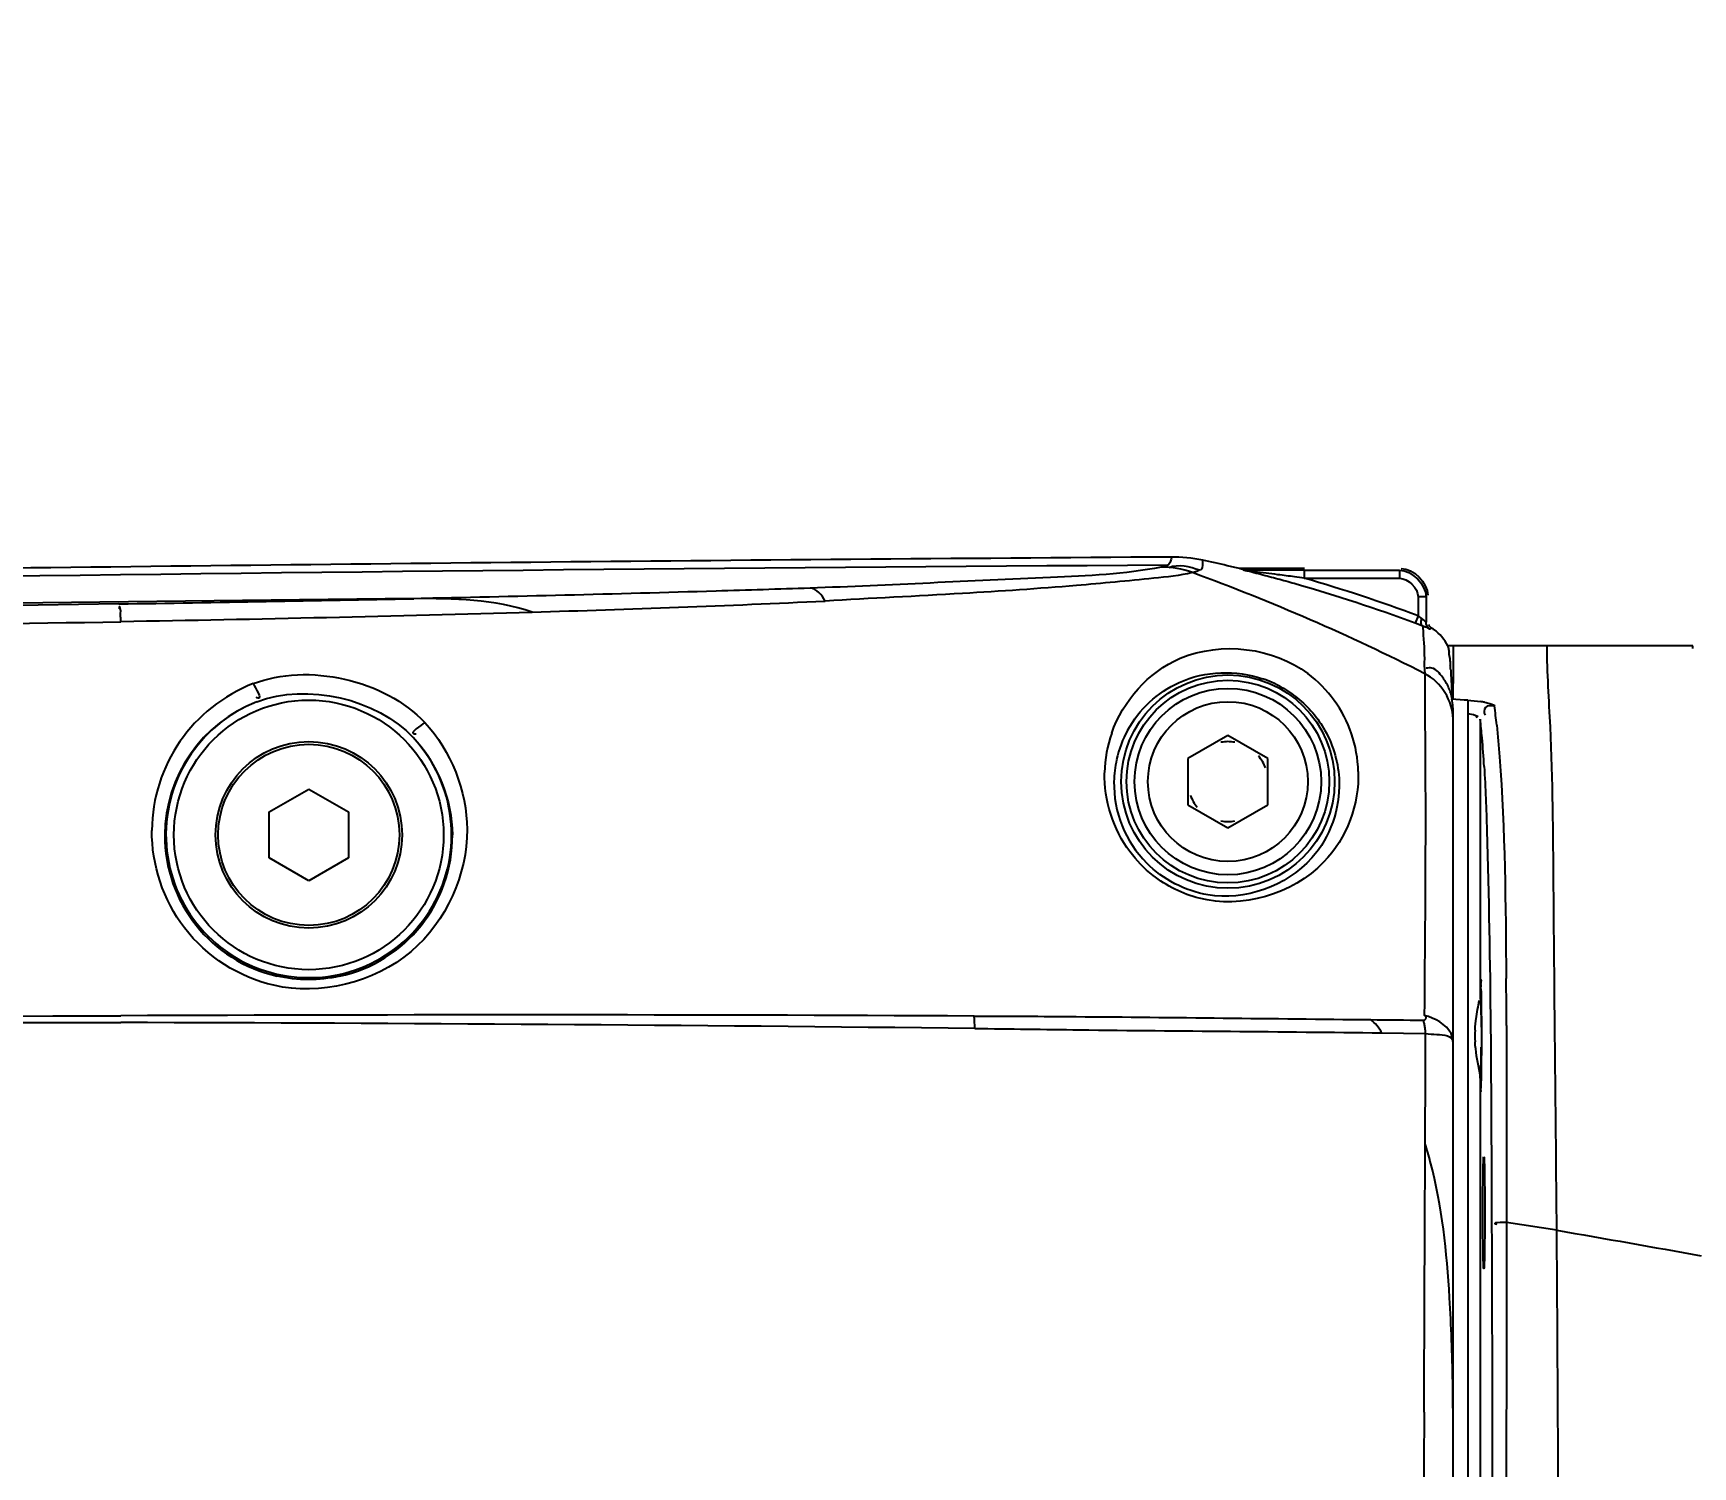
# Model space of a CAD drawing. Header units: millimetres. Extents: x 4086 to 8300, y 123 to 1549.
# Drawn here: x 6922.93 to 6938.5, y 844.93 to 858.39 of the extents above; entities that cross this region are included whole.
import ezdxf

# ---------------------------------------------------------------- set-up
doc = ezdxf.new("R2010")
doc.units = ezdxf.units.MM
doc.layers.add('外形图', color=7, linetype='Continuous')
doc.layers.add('尺寸标注', color=7, linetype='Continuous')
doc.styles.add('思源黑', font='SourceHanSansCN-Normal.ttf')
doc.dimstyles.new('尺寸标注_1_4比例', dxfattribs={"dimtxt": 7, "dimasz": 6, "dimexe": 2, "dimexo": 1.5, "dimgap": 1, "dimtad": 1, "dimdec": 1, "dimlfac": 4, "dimdsep": 46, "dimtxsty": '思源黑', "dimcen": 0.09, "dimadec": 0, "dimazin": 0, "dimtp": 0.01, "dimtm": 0.01, "dimtfac": 1, "dimtdec": 1, "dimtofl": 0, "dimtmove": 0, "dimatfit": 3, "dimfxl": 1, "dimtolj": 1, "dimarcsym": 0})

# ---------------------------------------------------------------- blocks, each defined once
blk = doc.blocks.new('*D961')
at = {"layer": 'Defpoints', "color": 0}
for p in [(6875.264, 879.243), (6980.264, 858.753), (6875.264, 856.332)]:
    blk.add_point(p, dxfattribs=at)
at = {"layer": '尺寸标注', "color": 0, "lineweight": -2}
for p, q in [((6875.264, 857.832), (6875.264, 881.243)), ((6980.264, 860.253), (6980.264, 881.243)), ((6974.264, 879.243), (6881.264, 879.243))]:
    blk.add_line(p, q, dxfattribs=at)
at = {"layer": '尺寸标注', "color": 0}
for points in [[(6881.264, 880.243), (6881.264, 878.243), (6875.264, 879.243)], [(6974.264, 878.243), (6974.264, 880.243), (6980.264, 879.243)]]:
    blk.add_solid(points, dxfattribs=at)
at = {"layer": '尺寸标注', "color": 0, "insert": (6927.764, 883.867), "char_height": 7, "attachment_point": 5, "style": '思源黑'}
blk.add_mtext('\\A1;420', dxfattribs=at)

msp = doc.modelspace()

# ---------------------------------------------------------------- linework, layer by layer
at = {"layer": '外形图'}
for p, q in [((6934.8566, 853.3618), (6934.2483, 853.3618)), ((6934.2543, 853.3601), (6934.2483, 853.3618)), ((6934.3071, 853.3437), (6934.3, 853.3434)), ((6934.3703, 853.3444), (6934.3071, 853.3437)), ((6934.3854, 853.3445), (6934.3703, 853.3444)), ((6934.7708, 853.3456), (6934.6294, 853.3454)), ((6934.8566, 853.3457), (6934.7708, 853.3456)), ((6934.8566, 853.2707), (6934.8566, 853.3457)), ((6934.8566, 853.3457), (6935.7479, 853.3457)), ((6935.7479, 853.3457), (6935.7479, 853.2707)), ((6934.8551, 853.2707), (6935.7479, 853.2707)), ((6935.9229, 853.0957), (6935.9229, 852.9184)), ((6935.9979, 853.0957), (6935.9229, 853.0957)), ((6935.9979, 853.0957), (6935.9979, 852.8577)), ((6935.9229, 852.9184), (6935.8967, 852.8481)), ((6935.9676, 852.822), (6935.8967, 852.8481)), ((6935.9585, 852.892), (6935.9229, 852.9184)), ((6936.0444, 852.8017), (6936.0477, 852.8035)), ((6936.0477, 852.8035), (6936.0488, 852.804)), ((6937.1337, 852.6362), (6936.2024, 852.6362)), ((6936.2024, 852.6361), (6936.2026, 852.6361)), ((6936.2516, 852.6362), (6936.2515, 852.5681)), ((6936.2515, 852.5681), (6936.253, 852.4179)), ((6938.5015, 852.6366), (6937.1337, 852.6362)), ((6938.5015, 852.6361), (6938.5015, 852.6366)), ((6938.5017, 852.6127), (6938.5015, 852.6361)), ((6936.253, 852.4179), (6936.2511, 852.1438)), ((6936.2483, 852.0835), (6936.239, 852.1393)), ((6936.239, 852.1393), (6936.3556, 852.1306)), ((6936.2515, 852.0296), (6936.2483, 852.0835)), ((6936.2511, 852.1438), (6936.2505, 852.1385)), ((6936.3556, 852.1306), (6936.389, 852.1281)), ((6936.389, 852.127), (6936.389, 828.3457)), ((6936.2515, 828.4467), (6936.2515, 852.0296)), ((6936.5059, 851.9488), (6936.5059, 849.3839)), ((6934.139, 851.7949), (6933.764, 851.5784)), ((6934.514, 851.5784), (6934.139, 851.7949)), ((6933.764, 851.5784), (6933.764, 851.1453)), ((6934.514, 851.1453), (6934.514, 851.5784)), ((6925.1416, 851.0768), (6925.514, 851.2918)), ((6925.514, 851.2918), (6925.8864, 851.0768)), ((6933.764, 851.1453), (6934.139, 850.9288)), ((6934.139, 850.9288), (6934.514, 851.1453)), ((6925.1416, 850.6468), (6925.1416, 851.0768)), ((6925.8864, 851.0768), (6925.8864, 850.6468)), ((6925.514, 850.4318), (6925.1416, 850.6468)), ((6925.8864, 850.6468), (6925.514, 850.4318)), ((6936.5206, 849.0889), (6936.5205, 849.1242)), ((6936.5207, 849.0531), (6936.5206, 849.0889)), ((6935.5815, 849.0037), (6935.9946, 848.9989)), ((6935.9927, 848.6551), (6935.9931, 848.9254)), ((6935.9931, 848.9254), (6935.9932, 848.9984)), ((6936.754, 848.9156), (6936.7543, 848.7461)), ((6935.9916, 847.9634), (6935.9927, 848.6551)), ((6936.5059, 848.5756), (6936.5059, 831.8984)), ((6936.754, 847.5591), (6936.7538, 847.2241)), ((6936.7538, 847.2241), (6936.7535, 846.8447)), ((6937.2249, 847.1512), (6936.7538, 847.2241))]:
    msp.add_line(p, q, dxfattribs=at)
for points in [[(6934.3333, 853.3441), (6934.3054, 853.3441), (6934.2979, 853.3434)], [(6934.3009, 853.3422), (6934.3255, 853.339), (6934.3544, 853.3357), (6934.3856, 853.332)], [(6934.3856, 853.332), (6934.3827, 853.3363), (6934.3796, 853.3397), (6934.3763, 853.3422), (6934.373, 853.3438), (6934.3697, 853.3444)], [(6935.9676, 852.8219), (6935.9642, 852.8239), (6935.9612, 852.8268), (6935.9586, 852.8306), (6935.9565, 852.8352), (6935.9549, 852.8405), (6935.9538, 852.8465), (6935.9533, 852.8532), (6935.9533, 852.8603), (6935.9538, 852.8678), (6935.9549, 852.8757), (6935.9564, 852.8838), (6935.9585, 852.892)], [(6935.9878, 852.867), (6935.9836, 852.8709), (6935.9785, 852.8756), (6935.9726, 852.8808), (6935.9659, 852.8863), (6935.9585, 852.892)], [(6935.9979, 852.8577), (6935.9975, 852.8578), (6935.9968, 852.8584), (6935.9955, 852.8595), (6935.9936, 852.8613), (6935.9878, 852.867)], [(6936.0349, 852.793), (6936.0284, 852.7973), (6936.0223, 852.8023), (6936.0169, 852.8078), (6936.012, 852.8139), (6936.0078, 852.8204), (6936.0043, 852.8274), (6936.0015, 852.8347), (6935.9995, 852.8422), (6935.9983, 852.8499), (6935.9979, 852.8577)], [(6936.0213, 852.8352), (6936.0253, 852.8278), (6936.0302, 852.8209), (6936.0358, 852.8146), (6936.042, 852.8089), (6936.0488, 852.804)], [(6935.9736, 849.1231), (6935.9764, 849.1232), (6935.9795, 849.1237), (6935.9827, 849.1247), (6935.9857, 849.1263), (6935.9887, 849.1283), (6935.9913, 849.1307), (6935.9937, 849.1333), (6935.9956, 849.1361), (6935.9972, 849.1388), (6935.9983, 849.1413), (6935.9991, 849.1436), (6935.9996, 849.1458), (6935.9999, 849.1478), (6935.9998, 849.1497), (6935.9994, 849.1515), (6935.9987, 849.1532), (6935.9978, 849.1548), (6935.9965, 849.1564), (6935.995, 849.1579), (6935.9931, 849.1595), (6935.991, 849.1611), (6935.9889, 849.1627), (6935.9869, 849.1643), (6935.9854, 849.1659), (6935.9844, 849.1673), (6935.9818, 849.1677)]]:
    msp.add_lwpolyline(points, dxfattribs=at)
for centre, radius in [((6934.139, 851.3618), 1.0009), ((6934.139, 851.3618), 0.9509), ((6934.139, 851.3618), 0.875), ((6925.514, 850.8618), 1.265), ((6934.139, 851.3618), 0.75), ((6925.514, 850.8618), 0.875), ((6925.514, 850.8618), 0.85)]:
    msp.add_circle(centre, radius, dxfattribs=at)
for centre, radius, start, end in [((6946.3254, -1027.3079), 1880.8205, 90.3875275, 90.7535177), ((6933.6137, 852.0732), 1.3964, 78.05217, 90.38512), ((6930.7969, 838.7836), 14.9812, 77.13211, 78.03469), ((6942.47, -641.3486), 1494.7681, 90.341012, 91.2682427), ((6926.9881, 834.671), 19.8592, 63.05341, 69.9236), ((6930.7955, 838.7771), 14.9878, 76.68089, 77.13213), ((6930.5658, 838.3698), 15.4317, 75.35384, 76.00094), ((6934.7047, 802.1337), 51.2118, 90.08426, 90.35721), ((6931.4277, 828.836), 24.6739, 82.59454, 83.11475), ((6930.7425, 839.0549), 14.7241, 74.70609, 75.34481), ((6930.9569, 825.1911), 28.349, 82.28209, 82.60047), ((6930.893, 824.7127), 28.8317, 82.09834, 82.28393), ((6930.6929, 838.8712), 14.9144, 74.09554, 74.70844), ((6930.7114, 838.9357), 14.8473, 69.55927, 74.09612), ((6930.7114, 838.9181), 14.9388, 69.58249, 73.89612), ((6914.8657, 1428.9709), 576.0097, 270.881896, 271.1572514), ((6923.4684, 1000.0416), 147.1467, 271.612938, 272.684157), ((6917.9204, 1192.7928), 339.9777, 270.982764, 271.633223), ((6935.8155, 852.4365), 0.4354, 53.80277, 57.59139), ((6934.7983, 852.3837), 1.4281, 6.91611, 7.61508), ((6934.4726, 852.3442), 1.7562, 6.2584, 6.91583), ((6934.1676, 851.4232), 1.1954, 18.9582, 52.84168), ((6932.2753, 852.1437), 3.9628, 3.96803, 4.47834), ((6925.5314, 850.8925), 1.4896, 111.20114, 179.56047), ((6934.1113, 851.3), 1.0862, 60.9178, 71.0277), ((6935.7788, 852.0524), 0.4727, 24.08363, 37.62194), ((6935.7773, 852.0521), 0.4743, 10.50228, 24.03502), ((6925.5096, 850.8531), 1.3466, 110.95383, 179.62905), ((6925.514, 850.8618), 1.34, 111.26239, 42.93711), ((6936.4151, 851.396), 0.7228, 79.43911, 82.48745), ((6930.9325, 851.3279), 5.7563, 6.53919, 7.42859), ((6930.8616, 851.2723), 5.6846, 5.94396, 6.83416), ((6929.1245, 851.1218), 7.5761, 5.84123, 6.53022), ((6934.1956, 851.4184), 1.2143, 160.84502, 178.70273), ((6934.1202, 851.3407), 1.0507, 151.16317, 167.51543), ((6934.139, 851.3618), 0.375, 79.9994, 100.0006), ((6934.1625, 851.4229), 1.2003, 1.58086, 18.89229), ((6930.6155, 851.2489), 5.9318, 5.05404, 5.92234), ((6927.1216, 850.9507), 9.4384, 3.35862, 4.98914), ((6934.1221, 851.3412), 1.0525, 167.56747, 178.87686), ((6934.139, 851.3618), 0.375, 19.99941, 40.0006), ((6934.1273, 851.3422), 1.0576, 178.93657, 224.79984), ((6934.139, 851.3618), 0.375, 199.99941, 220.0006), ((6934.139, 851.3618), 0.375, 259.9994, 280.0006), ((6925.513, 850.8533), 1.3499, 179.63779, 257.34199), ((6925.5143, 850.8507), 1.3472, 282.32054, 0.47198), ((6858.5478, 848.7907), 78.2062, 0.207772, 0.529173), ((6927.4047, -61.2628), 910.4349, 89.7260346, 90.2299006), ((6921.4091, -55.343), 904.4468, 89.3440338, 89.8516134), ((6930.1845, 849.0268), 1.5793, 0.64233, 4.90005), ((6935.3403, 848.9543), 0.6558, 3.84057, 8.41426), ((6937.5688, 848.98), 1.1121, 177.45065, 183.16276), ((6931.8315, 846.6922), 4.3487, 14.68805, 16.99903), ((11648.3604, 840.1797), 4711.6117, 179.9189502, 180.0834819), ((6910.9651, 845.3235), 25.2865, 359.91332, 0.90871), ((8339.2465, 839.6859), 1403.2784, 179.7648667, 179.9775065)]:
    msp.add_arc(centre, radius, start, end, dxfattribs=at)
msp.add_ellipse((6936.5407, 847.3167), major_axis=(0, 0.525), ratio=0.0174551, dxfattribs=at)
for points, knots in [([(6933.6044, 853.4695), (6933.6108, 853.4696), (6933.6016, 853.4244), (6933.5933, 853.4027), (6933.5735, 853.393)], [0, 0, 0, 0, 0.2244462, 1, 1, 1, 1]), ([(6933.9007, 853.4398), (6933.9018, 853.4294), (6933.9002, 853.3978), (6933.9, 853.3543), (6933.8801, 853.3428)], [0, 0, 0, 0, 0.3111172, 1, 1, 1, 1]), ([(6933.5126, 853.3751), (6933.1719, 853.3059), (6932.0659, 853.2653), (6930.9703, 853.2041), (6930.218, 853.1777)], [0, 0, 0, 0, 0.3159141, 1, 1, 1, 1]), ([(6933.8053, 853.3234), (6933.6868, 853.2941), (6933.3221, 853.2576), (6932.6047, 853.1888), (6931.5759, 853.1191), (6930.7893, 853.0822), (6930.3593, 853.0564)], [0, 0, 0, 0, 0.1058631, 0.3166384, 0.626253, 1, 1, 1, 1]), ([(6933.5786, 853.393), (6933.571, 853.389), (6933.549, 853.3823), (6933.5267, 853.3777), (6933.5126, 853.3751)], [0, 0, 0, 0, 0.372709, 1, 1, 1, 1]), ([(6933.8736, 853.345), (6933.8649, 853.3407), (6933.8423, 853.3325), (6933.8191, 853.3266), (6933.8053, 853.3234)], [0, 0, 0, 0, 0.4070332, 1, 1, 1, 1]), ([(6934.2926, 853.3435), (6934.2872, 853.3448), (6934.2768, 853.3558), (6934.2623, 853.3577), (6934.2543, 853.3601)], [0, 0, 0, 0, 0.4020787, 1, 1, 1, 1]), ([(6934.3, 853.3434), (6934.2984, 853.3433), (6934.2959, 853.3432), (6934.2934, 853.3433), (6934.2926, 853.3435)], [0, 0, 0, 0, 0.6663753, 1, 1, 1, 1]), ([(6930.218, 853.1777), (6929.9241, 853.1676), (6928.6847, 853.128), (6927.445, 853.0985), (6926.4993, 853.0787)], [0, 0, 0, 0, 0.2371347, 1, 1, 1, 1]), ([(6926.4993, 853.0787), (6923.6433, 853.049), (6917.9316, 852.9758), (6909.3647, 852.8113), (6900.7996, 852.5765), (6893.6639, 852.3156), (6887.958, 852.0496), (6883.6784, 851.8418), (6880.1169, 851.6071), (6877.2634, 851.4537), (6874.4211, 851.3034), (6870.8349, 850.7117), (6867.2162, 848.1919), (6864.79, 844.5574), (6863.9368, 840.2561), (6864.7767, 835.9575), (6867.1823, 832.2965), (6870.2082, 830.2357), (6872.9434, 829.3663), (6875.0827, 829.1284), (6877.2233, 829.0512), (6879.3619, 828.9034), (6881.499, 828.7635), (6884.3506, 828.6066), (6887.9161, 828.4238), (6893.6224, 828.1611), (6900.7579, 827.898), (6909.3231, 827.6634), (6917.8899, 827.4986), (6923.6017, 827.4252), (6926.4577, 827.3954)], [0, 0, 0, 0, 0.0625338, 0.1250675, 0.1876012, 0.2501348, 0.2814019, 0.3126679, 0.3439382, 0.3595646, 0.3751969, 0.4064019, 0.4376042, 0.4687717, 0.4999496, 0.5311281, 0.5623056, 0.5934882, 0.6091533, 0.6247704, 0.6404361, 0.6560705, 0.6716955, 0.6873296, 0.7185989, 0.7498649, 0.8123988, 0.8749325, 0.9374662, 1, 1, 1, 1]), ([(6923.7515, 852.8651), (6923.7506, 852.886), (6923.7451, 852.9324), (6923.7526, 852.9727), (6923.7352, 853.0139), (6923.7347, 852.9911), (6923.734, 852.9838)], [0, 0, 0, 0, 0.3818492, 0.8139308, 0.8646654, 1, 1, 1, 1]), ([(6923.7519, 852.8586), (6920.0857, 852.8035), (6910.3301, 852.6735), (6900.5768, 852.3931), (6894.4917, 852.1521)], [0, 0, 0, 0, 0.3758127, 1, 1, 1, 1]), ([(6935.9971, 852.81), (6935.9926, 852.8117), (6935.9825, 852.8151), (6935.9724, 852.8182), (6935.9669, 852.8198)], [0, 0, 0, 0, 0.45545, 1, 1, 1, 1]), ([(6935.9676, 852.822), (6935.9688, 852.8052), (6935.9749, 852.6912), (6935.9839, 852.5771), (6935.9821, 852.4797)], [0, 0, 0, 0, 0.1469182, 1, 1, 1, 1]), ([(6936.0349, 852.793), (6936.0329, 852.7909), (6936.019, 852.8077), (6936.0073, 852.8063), (6935.9971, 852.81)], [0, 0, 0, 0, 0.2136875, 1, 1, 1, 1]), ([(6933.0485, 851.8168), (6933.1529, 852.1167), (6933.6872, 852.7342), (6934.5693, 852.6187), (6934.8897, 852.3758)], [0, 0, 0, 0, 0.4412977, 1, 1, 1, 1]), ([(6936.0349, 852.793), (6936.0364, 852.7948), (6936.0393, 852.7979), (6936.0427, 852.8006), (6936.0444, 852.8017)], [0, 0, 0, 0, 0.5325806, 1, 1, 1, 1]), ([(6936.2026, 852.6361), (6936.1997, 852.635), (6936.207, 852.6234), (6936.2067, 852.6172), (6936.2077, 852.6123)], [0, 0, 0, 0, 0.381395, 1, 1, 1, 1]), ([(6936.2077, 852.6123), (6936.2089, 852.6062), (6936.211, 852.593), (6936.2129, 852.5799), (6936.2138, 852.5729)], [0, 0, 0, 0, 0.4715261, 1, 1, 1, 1]), ([(6936.2183, 852.5356), (6936.2197, 852.5227), (6936.2225, 852.4952), (6936.2248, 852.4677), (6936.226, 852.4531)], [0, 0, 0, 0, 0.4701042, 1, 1, 1, 1]), ([(6937.2249, 847.1512), (6937.2172, 848.2267), (6937.1967, 849.8013), (6937.1878, 851.6304), (6937.1345, 852.3823), (6937.1337, 852.6362)], [0, 0, 0, 0, 0.5881603, 0.8611773, 1, 1, 1, 1]), ([(6933.1998, 851.8474), (6933.3054, 852.0389), (6933.682, 852.394), (6934.2175, 852.4122), (6934.4645, 852.3272)], [0, 0, 0, 0, 0.455664, 1, 1, 1, 1]), ([(6935.9821, 852.4797), (6935.9812, 852.4632), (6935.9819, 852.4278), (6935.9857, 852.3927), (6935.9875, 852.374)], [0, 0, 0, 0, 0.4696714, 1, 1, 1, 1]), ([(6935.9875, 852.3741), (6935.9871, 852.3444), (6935.9874, 852.1309), (6935.9878, 851.9176), (6935.989, 851.7339)], [0, 0, 0, 0, 0.1391727, 1, 1, 1, 1]), ([(6936.1533, 852.341), (6936.1264, 852.3758), (6936.0834, 852.436), (6936.0171, 852.4297), (6935.9996, 852.4252)], [0, 0, 0, 0, 0.7099786, 1, 1, 1, 1]), ([(6936.2286, 852.4179), (6936.2299, 852.3985), (6936.2358, 852.3054), (6936.2403, 852.2123), (6936.2436, 852.1385)], [0, 0, 0, 0, 0.2084874, 1, 1, 1, 1]), ([(6924.9927, 852.2813), (6925.0143, 852.2385), (6925.0872, 852.1221), (6925.0242, 852.1491), (6925.0199, 852.1543)], [0, 0, 0, 0, 0.8766547, 1, 1, 1, 1]), ([(6934.6393, 852.2492), (6934.693, 852.2194), (6934.8545, 852.1108), (6934.9841, 851.9584), (6935.0492, 851.8429)], [0, 0, 0, 0, 0.3166184, 1, 1, 1, 1]), ([(6936.6405, 852.0721), (6936.6118, 852.0742), (6936.5436, 852.0826), (6936.537, 852.0048), (6936.5522, 851.9866)], [0, 0, 0, 0, 0.5489056, 1, 1, 1, 1]), ([(6936.5476, 852.1066), (6936.5703, 852.1024), (6936.5971, 852.0938), (6936.6392, 852.0824), (6936.6405, 852.0721)], [0, 0, 0, 0, 0.6893654, 1, 1, 1, 1]), ([(6926.6021, 851.9163), (6926.563, 851.8873), (6926.4453, 851.8149), (6926.5151, 851.8088), (6926.5215, 851.8116)], [0, 0, 0, 0, 0.8741353, 1, 1, 1, 1]), ([(6936.389, 852.0008), (6936.4147, 851.9965), (6936.4369, 851.994), (6936.4925, 851.9735), (6936.4715, 851.9649), (6936.465, 851.9635)], [0, 0, 0, 0, 0.6595123, 0.8317371, 1, 1, 1, 1]), ([(6936.6612, 851.8928), (6936.6715, 851.7931), (6936.7407, 851.002), (6936.7441, 850.2067), (6936.7507, 849.513)], [0, 0, 0, 0, 0.1262861, 1, 1, 1, 1]), ([(6933.4362, 850.482), (6933.3546, 850.5461), (6933.0973, 850.8066), (6932.976, 851.1865), (6932.9816, 851.4458)], [0, 0, 0, 0, 0.2858289, 1, 1, 1, 1]), ([(6935.3624, 851.456), (6935.3705, 851.1524), (6935.1055, 850.4048), (6934.2623, 850.1655), (6933.8704, 850.2671)], [0, 0, 0, 0, 0.4285906, 1, 1, 1, 1]), ([(6935.9904, 851.5244), (6935.9913, 851.3693), (6935.9939, 850.5838), (6935.9859, 849.7982), (6935.9818, 849.1677)], [0, 0, 0, 0, 0.1973931, 1, 1, 1, 1]), ([(6936.5438, 851.5036), (6936.5558, 851.3041), (6936.606, 849.8696), (6936.6095, 848.4342), (6936.6139, 847.1989)], [0, 0, 0, 0, 0.1392783, 1, 1, 1, 1]), ([(6935.1831, 851.3618), (6935.1906, 851.1083), (6934.9804, 850.4796), (6934.2915, 850.2404), (6933.9514, 850.2985)], [0, 0, 0, 0, 0.423698, 1, 1, 1, 1]), ([(6925.1858, 849.4499), (6924.8622, 849.5239), (6924.2579, 849.907), (6924.0393, 850.5821), (6924.0419, 850.904)], [0, 0, 0, 0, 0.5077336, 1, 1, 1, 1]), ([(6926.9995, 850.9121), (6927.0008, 850.4926), (6926.603, 849.5844), (6925.6171, 849.3512), (6925.1858, 849.4499)], [0, 0, 0, 0, 0.4866858, 1, 1, 1, 1]), ([(6936.5117, 849.5047), (6936.5014, 849.5054), (6936.5194, 849.4383), (6936.5065, 849.4139), (6936.5059, 849.3839)], [0, 0, 0, 0, 0.255375, 1, 1, 1, 1]), ([(6936.5173, 849.3917), (6936.5167, 849.4197), (6936.5047, 849.4446), (6936.5214, 849.504), (6936.5117, 849.5047)], [0, 0, 0, 0, 0.7421454, 1, 1, 1, 1]), ([(6936.5205, 849.1242), (6936.5201, 849.1949), (6936.5194, 849.284), (6936.5177, 849.3732), (6936.5173, 849.3917)], [0, 0, 0, 0, 0.7925702, 1, 1, 1, 1]), ([(6936.5057, 849.3807), (6936.5049, 849.3584), (6936.5139, 849.2506), (6936.5149, 849.1428), (6936.514, 849.0574)], [0, 0, 0, 0, 0.2076424, 1, 1, 1, 1]), ([(6882.8634, 848.2813), (6889.6739, 848.5714), (6903.3013, 849.0153), (6916.9349, 849.1438), (6923.7515, 849.1648)], [0, 0, 0, 0, 0.5000004, 1, 1, 1, 1]), ([(6882.9053, 848.2002), (6889.7086, 848.4947), (6903.322, 848.9324), (6916.9417, 849.1132), (6923.7515, 849.1008)], [0, 0, 0, 0, 0.4999997, 1, 1, 1, 1]), ([(6931.758, 849.1617), (6932.0766, 849.1609), (6933.3166, 849.1532), (6934.5565, 849.1371), (6935.4778, 849.1278)], [0, 0, 0, 0, 0.2569433, 1, 1, 1, 1]), ([(6935.9891, 849.0503), (6935.9872, 849.0628), (6935.9829, 849.0873), (6935.9769, 849.1114), (6935.9736, 849.1231)], [0, 0, 0, 0, 0.5101492, 1, 1, 1, 1]), ([(6936.251, 848.9237), (6936.2511, 848.9488), (6936.2151, 849.0753), (6936.0804, 849.1393), (6935.9838, 849.1682)], [0, 0, 0, 0, 0.1992435, 1, 1, 1, 1]), ([(6936.4577, 849.0295), (6936.4585, 849.0475), (6936.461, 849.0833), (6936.4652, 849.1189), (6936.4676, 849.1367)], [0, 0, 0, 0, 0.5009975, 1, 1, 1, 1]), ([(6931.7637, 849.0445), (6932.0912, 849.0411), (6933.3637, 849.0225), (6934.6364, 849.0158), (6935.5815, 849.0041)], [0, 0, 0, 0, 0.2573439, 1, 1, 1, 1]), ([(6935.9943, 848.9981), (6936.0287, 848.9898), (6936.1075, 848.992), (6936.2484, 848.9784), (6936.251, 848.9237)], [0, 0, 0, 0, 0.3929673, 1, 1, 1, 1]), ([(6936.5059, 848.5908), (6936.5054, 848.6145), (6936.4846, 848.7236), (6936.4631, 848.8321), (6936.4583, 848.9187)], [0, 0, 0, 0, 0.2148661, 1, 1, 1, 1]), ([(6936.5152, 848.4948), (6936.5164, 848.5252), (6936.5206, 848.7112), (6936.5211, 848.8973), (6936.5207, 849.0531)], [0, 0, 0, 0, 0.1632001, 1, 1, 1, 1]), ([(6936.5059, 848.5756), (6936.5065, 848.5455), (6936.5194, 848.5193), (6936.5014, 848.4553), (6936.5117, 848.4548)], [0, 0, 0, 0, 0.7464671, 1, 1, 1, 1]), ([(6936.5117, 848.4548), (6936.5151, 848.4546), (6936.5108, 848.4765), (6936.5147, 848.4848), (6936.5152, 848.4948)], [0, 0, 0, 0, 0.254553, 1, 1, 1, 1]), ([(6936.7538, 847.2241), (6936.7248, 847.2247), (6936.7029, 847.2248), (6936.6326, 847.2184), (6936.6554, 847.2084), (6936.6619, 847.2068)], [0, 0, 0, 0, 0.6682868, 0.8472867, 1, 1, 1, 1]), ([(6936.6139, 847.1989), (6936.62, 845.5162), (6936.6231, 842.1422), (6936.6261, 837.1), (6936.6052, 832.6991), (6936.6076, 829.9857), (6936.5424, 828.9443)], [0, 0, 0, 0, 0.2765381, 0.5544883, 0.8285284, 1, 1, 1, 1]), ([(6937.1336, 827.8376), (6937.1163, 827.8611), (6937.15, 827.9502), (6937.1357, 828.0887), (6937.1543, 828.2972), (6937.1643, 828.5991), (6937.1818, 829.1136), (6937.1935, 829.9578), (6937.2086, 831.205), (6937.2258, 833.3698), (6937.2448, 836.3208), (6937.2542, 839.9301), (6937.2474, 843.5443), (6937.2335, 845.9517), (6937.2249, 847.1512)], [0, 0, 0, 0, 0.0045418, 0.0122445, 0.0225391, 0.0365281, 0.0593792, 0.1023704, 0.1677397, 0.253076, 0.4386286, 0.6260876, 0.8136777, 1, 1, 1, 1])]:
    msp.add_open_spline(points, degree=3, knots=knots, dxfattribs=at)
for points in [[(6933.8054, 853.3234), (6933.7124, 853.3577), (6933.6117, 853.3754), (6933.5126, 853.3751)], [(6933.8736, 853.345), (6933.7818, 853.3763), (6933.6732, 853.4061), (6933.5835, 853.369)], [(6935.7479, 853.3457), (6935.8657, 853.3457), (6935.9978, 853.2135), (6935.9979, 853.0957)], [(6935.764, 853.3618), (6935.8818, 853.3618), (6936.014, 853.2297), (6936.014, 853.1118)], [(6930.3593, 853.0564), (6930.3316, 853.112), (6930.2798, 853.1738), (6930.2178, 853.1777)], [(6935.7479, 853.2707), (6935.8304, 853.2707), (6935.9229, 853.1782), (6935.9229, 853.0957)], [(6923.7313, 853.0295), (6907.605, 852.8152), (6891.4685, 852.4058), (6875.3792, 851.2941)], [(6927.6111, 852.9531), (6927.2575, 853.0717), (6926.8722, 853.0827), (6926.4993, 853.0787)], [(6936.2026, 852.6361), (6936.172, 852.6953), (6936.1264, 852.7485), (6936.0726, 852.7878)], [(6924.9927, 852.2813), (6925.5056, 852.4801), (6926.2263, 852.318), (6926.6021, 851.9163)], [(6936.2515, 851.9521), (6936.2515, 852.118), (6936.1365, 852.3009), (6935.9875, 852.3739)], [(6925.0281, 852.1107), (6925.4959, 852.2917), (6926.1526, 852.1412), (6926.4951, 851.7747)], [(6936.3896, 852.127), (6936.4293, 852.1203), (6936.4697, 852.1179), (6936.5096, 852.1126)], [(6926.6021, 851.9163), (6926.8481, 851.6534), (6926.9982, 851.2721), (6926.9995, 850.9121)], [(6926.4951, 851.7747), (6926.7197, 851.5358), (6926.8587, 851.1897), (6926.8615, 850.8618)], [(6935.0492, 851.8429), (6935.1309, 851.6979), (6935.1783, 851.5282), (6935.1831, 851.3618)], [(6935.989, 851.7339), (6935.9895, 851.664), (6935.99, 851.5942), (6935.9904, 851.5244)], [(6933.9514, 850.2985), (6933.7387, 850.3348), (6933.5289, 850.4438), (6933.3768, 850.597)], [(6933.8704, 850.2671), (6933.7141, 850.3077), (6933.5633, 850.3823), (6933.4362, 850.482)], [(6925.8017, 849.5345), (6925.6114, 849.4929), (6925.4073, 849.4935), (6925.2172, 849.5362)], [(6936.4676, 849.1367), (6936.4754, 849.1943), (6936.488, 849.2511), (6936.4983, 849.3083)], [(6935.4778, 849.1278), (6935.6431, 849.1262), (6935.8083, 849.1246), (6935.9736, 849.1231)], [(6935.5815, 849.0041), (6935.5597, 849.0533), (6935.5211, 849.0959), (6935.4778, 849.1278)], [(6936.7535, 849.0743), (6936.7537, 849.0214), (6936.7538, 848.9685), (6936.754, 848.9156)], [(6936.514, 848.7113), (6936.5165, 848.7643), (6936.514, 848.8175), (6936.514, 848.8706)], [(6936.5057, 848.5789), (6936.5042, 848.6231), (6936.5119, 848.6671), (6936.514, 848.7113)], [(6936.7543, 848.7461), (6936.7547, 848.3504), (6936.7543, 847.9548), (6936.754, 847.5591)], [(6935.9799, 845.4448), (6935.9831, 846.2844), (6935.9866, 847.1239), (6935.9902, 847.9635)], [(6936.2189, 846.5163), (6936.1948, 846.946), (6936.1482, 847.3788), (6936.0381, 847.7949)], [(6937.2249, 847.1512), (6937.6771, 847.0724), (6938.1294, 846.9941), (6938.5807, 846.9106)], [(6936.2483, 845.7245), (6936.244, 845.9886), (6936.2349, 846.2527), (6936.2189, 846.5163)]]:
    msp.add_open_spline(points, degree=3, dxfattribs=at)

# ---------------------------------------------------------------- dimensions: what is measured, and where the dimension line sits
at = {"layer": '尺寸标注'}
dim = msp.add_linear_dim(base=(6875.264, 879.2431), p1=(6980.264, 858.7535), p2=(6875.264, 856.3319), dimstyle='尺寸标注_1_4比例', dxfattribs=at)
dim.commit()
dim.dimension.update_dxf_attribs({"geometry": '*D961', "text_midpoint": (6927.764, 879.2431), "dimtype": 160})

doc.saveas('drawing.dxf')
